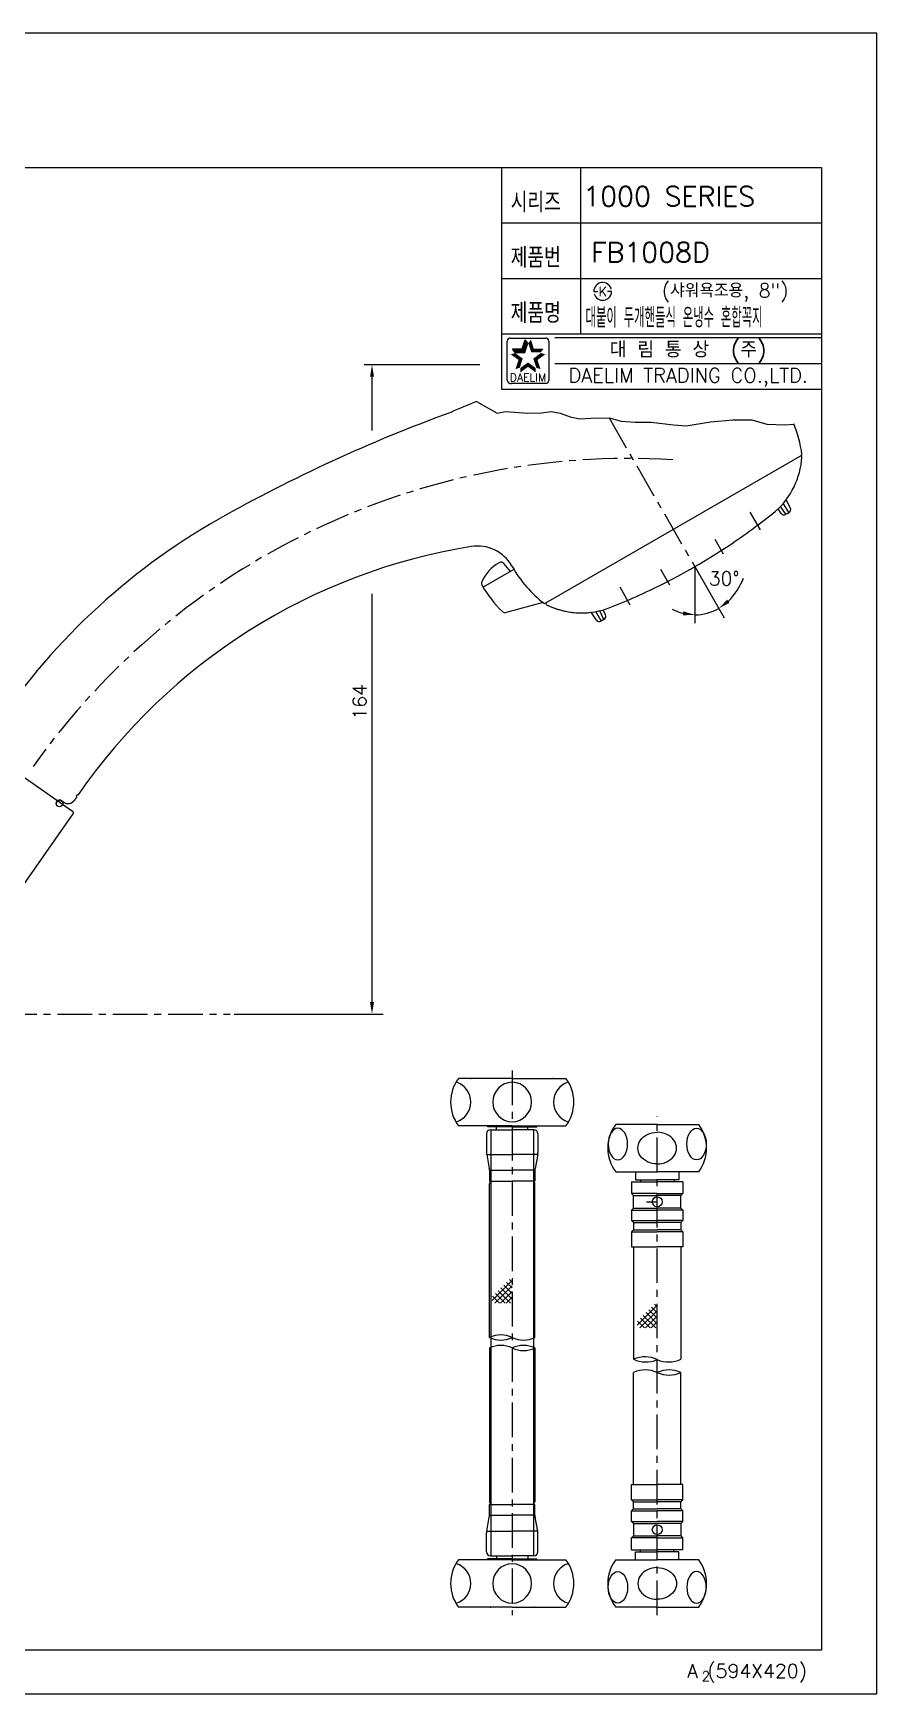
# Model space of a CAD drawing. Extents: x -226 to 368, y -1132 to -712.
# Drawn here: x 154.4 to 367.9, y -1132.2 to -712.2 of the extents above; entities that cross this region are included whole.
import ezdxf
from ezdxf.enums import TextEntityAlignment as Align

# ---------------------------------------------------------------- set-up
doc = ezdxf.new("R2010")
doc.units = 0
doc.header["$LTSCALE"] = 7
doc.header["$MEASUREMENT"] = 0
doc.header["$PDSIZE"] = -10
doc.linetypes.add('CENTER', pattern=[2, 1.25, -0.25, 0.25, -0.25])
doc.linetypes.add('CENTER2', pattern=[1.125, 0.75, -0.125, 0.125, -0.125])
doc.layers.get('0').update_dxf_attribs({"color": 2, "linetype": 'CONTINUOUS'})
for name, color, linetype in [('CL', 1, 'CENTER'), ('DIM', 2, 'CONTINUOUS'), ('DWG', 7, 'CONTINUOUS')]:
    doc.layers.add(name, color=color, linetype=linetype)
doc.styles.add('GHS', font='ROMANS', dxfattribs={"bigfont": 'GHS'})
doc.styles.add('ROMANS', font='romans')

# ---------------------------------------------------------------- blocks, each defined once
blk = doc.blocks.new('기본양식')
for p, q in [((-226.12, 442.54), (-820.12, 442.54)), ((-226.12, 22.54), (-226.12, 442.54)), ((-820.12, 22.54), (-226.12, 22.54))]:
    blk.add_line(p, q)
at = {"color": 4}
for p, q in [((-789.12, 408.54), (-240.12, 408.54)), ((-240.12, 408.54), (-240.12, 33.54)), ((-240.12, 33.54), (-789.12, 33.54))]:
    blk.add_line(p, q, dxfattribs=at)
at = {"color": 7}
for p, q in [((-321.12, 408.54), (-321.12, 352.54)), ((-301.12, 408.54), (-301.12, 366.54)), ((-321.12, 394.54), (-240.12, 394.54)), ((-321.12, 380.54), (-240.12, 380.54)), ((-321.12, 366.54), (-240.12, 366.54)), ((-321.12, 352.54), (-240.12, 352.54))]:
    blk.add_line(p, q, dxfattribs=at)
at = {"color": 2, "linetype": 'Continuous'}
for p, q in [((-318.89, 365.43), (-309.89, 365.43)), ((-307.62, 365.54), (-240.12, 365.54)), ((-319.64, 354.68), (-319.64, 364.68)), ((-309.14, 364.68), (-309.14, 354.68)), ((-307.62, 359.04), (-240.12, 359.04)), ((-309.89, 353.93), (-318.64, 353.93))]:
    blk.add_line(p, q, dxfattribs=at)
at = {"color": 2}
for p, q in [((-317.64, 361.81), (-318.31, 362.73)), ((-318.31, 362.73), (-315.88, 362.73)), ((-317.64, 361.81), (-315.22, 361.81)), ((-315.88, 362.73), (-315.13, 365.03)), ((-315.22, 361.81), (-314.47, 364.12)), ((-314.47, 364.12), (-315.13, 365.03))]:
    blk.add_line(p, q, dxfattribs=at)
at = {"color": 2, "linetype": 'Continuous'}
for centre, radius, start, end in [((-318.89, 364.68), 0.75, 90, 180), ((-309.89, 364.68), 0.75, 0, 90), ((-318.77, 354.8), 0.884, 188.1301, 278.1301), ((-309.89, 354.68), 0.75, 270, 0)]:
    blk.add_arc(centre, radius, start, end, dxfattribs=at)
at = {"color": 2}
for points in [[(-316.8, 359.9), (-315.72, 360.25), (-318.76, 361.32), (-317.69, 361.67)], [(-318.31, 362.73), (-317.64, 361.81), (-315.88, 362.73), (-315.22, 361.81)], [(-315.88, 362.73), (-315.22, 361.81), (-315.13, 365.03), (-314.47, 364.12)], [(-313.65, 365.03), (-314.32, 364.12), (-312.9, 362.73), (-313.57, 361.81)], [(-312.9, 362.73), (-313.57, 361.81), (-310.48, 362.73), (-311.14, 361.81)], [(-310.02, 361.32), (-311.1, 361.67), (-311.98, 359.9), (-313.06, 360.25)], [(-317.55, 357.59), (-316.47, 357.94), (-316.8, 359.9), (-315.72, 360.25)], [(-314.39, 358.15), (-314.39, 359.28), (-316.35, 356.72), (-316.35, 357.85)], [(-312.43, 356.72), (-312.43, 357.85), (-314.39, 358.15), (-314.39, 359.28)], [(-311.98, 359.9), (-313.06, 360.25), (-311.24, 357.59), (-312.31, 357.94)]]:
    blk.add_solid(points, dxfattribs=at)
at = {"layer": 'DIM'}
for p, q in [((-297.74, 377.23), (-297.24, 377.23)), ((-297.24, 377.23), (-296.74, 377.23)), ((-293.74, 377.23), (-294.24, 377.23)), ((-293.24, 377.23), (-293.74, 377.23))]:
    blk.add_line(p, q, dxfattribs=at)
for start, end in [(15, 180), (195, 0)]:
    blk.add_arc((-295.49, 377.23), 2.25, start, end, dxfattribs=at)
at = {"color": 7, "linetype": 'Continuous'}
for s, height, style, p in [('대 림 통 상  (주)', 4, 'GHS', (-273.86, 362.24)), ('DAELIM TRADING CO.,LTD.', 3.6, 'ROMANS', (-273.86, 355.47))]:
    blk.add_text(s, height=height, dxfattribs=dict(at, style=style)).set_placement(p, align=Align.MIDDLE)
at = {"color": 2, "linetype": 'Continuous', "style": 'ROMANS'}
blk.add_text('DAELIM', height=2, dxfattribs=at).set_placement((-314.39, 354.48), align=Align.CENTER)
at = {"color": 7, "style": 'GHS'}
for s, height, p in [('A (594X420)', 3.5, (-274.11, 26.57)), ('2', 2.5, (-270.45, 25.74))]:
    blk.add_text(s, height=height, dxfattribs=at).set_placement(p)
at = {"layer": 'DIM', "style": 'GHS', "width": 0.8}
for s, p in [('시리즈', (-318.78, 397.27)), ('제품번', (-318.78, 383.27)), ('제품명', (-318.78, 369.27))]:
    blk.add_text(s, height=5, dxfattribs=at).set_placement(p)
at = {"layer": 'DIM', "style": 'GHS'}
blk.add_text('K', height=2.39, dxfattribs=at).set_placement((-295.49, 377.23), align=Align.MIDDLE)

msp = doc.modelspace()

# ---------------------------------------------------------------- linework, layer by layer
at = {"color": 2}
for p, q in [((270.53, -1032.76), (275.6, -1027.68)), ((273.47, -1028.88), (275.6, -1031.01)), ((274.18, -1028.18), (275.6, -1029.6)), ((274.89, -1027.47), (275.6, -1028.18)), ((275.59, -1026.76), (275.6, -1026.77)), ((270.64, -1031.71), (272.4, -1033.46)), ((271.23, -1033.46), (275.6, -1029.09)), ((271.35, -1031), (273.81, -1033.46)), ((272.06, -1030.3), (275.22, -1033.46)), ((272.65, -1033.46), (275.6, -1030.51)), ((272.77, -1029.59), (275.6, -1032.43)), ((274.06, -1033.46), (275.6, -1031.92)), ((312.3, -1033.01), (312.31, -1033.02)), ((275.48, -1033.46), (275.6, -1033.34)), ((307.23, -1039.01), (312.31, -1033.93)), ((307.94, -1039.71), (312.31, -1035.34)), ((308.05, -1037.25), (310.51, -1039.71)), ((308.76, -1036.55), (311.93, -1039.71)), ((309.35, -1039.71), (312.31, -1036.76)), ((309.47, -1035.84), (312.31, -1038.68)), ((310.18, -1035.13), (312.31, -1037.26)), ((310.88, -1034.43), (312.31, -1035.85)), ((311.59, -1033.72), (312.31, -1034.43)), ((307.35, -1037.96), (309.1, -1039.71)), ((310.76, -1039.71), (312.31, -1038.17)), ((312.18, -1039.71), (312.31, -1039.58))]:
    msp.add_line(p, q, dxfattribs=at)
at = {"color": 2, "linetype": 'Continuous'}
for centre, radius, start, end in [((272.73, -1048.28), 6.79, 64.9506, 115.0494), ((272.73, -1035.98), 6.79, 244.9506, 295.0494), ((272.73, -1050.93), 6.79, 64.9506, 115.0494), ((278.48, -1035.98), 6.79, 244.9506, 295.0494), ((278.48, -1050.93), 6.79, 64.9506, 115.0494), ((278.48, -1038.63), 6.79, 244.9506, 295.0494), ((309.17, -1054.4), 7.37, 64.7924, 112.8559), ((309.44, -1040.94), 7.37, 244.7924, 292.8559), ((315.17, -1040.94), 7.37, 247.1441, 295.2076), ((309.28, -1057.81), 7.48, 66.1563, 113.4258), ((315.28, -1057.71), 7.37, 65.7546, 113.8275), ((315.33, -1044.25), 7.37, 245.7546, 293.8275)]:
    msp.add_arc(centre, radius, start, end, dxfattribs=at)
at = {"layer": 'CL', "color": 7, "linetype": 'Continuous'}
for p, q in [((345.58, -833.5), (344.22, -831.14)), ((344.89, -833.9), (343.51, -831.93)), ((298.12, -860.9), (296.76, -858.54)), ((298.82, -860.5), (297.8, -858.32))]:
    msp.add_line(p, q, dxfattribs=at)
at = {"layer": 'CL', "linetype": 'CENTER2'}
for p, q in [((338.41, -837.87), (335.81, -833.37)), ((326.86, -840.18), (329, -843.88)), ((313.14, -847.8), (315.41, -851.73)), ((305.5, -856.87), (302.9, -852.37))]:
    msp.add_line(p, q, dxfattribs=at)
at = {"layer": 'CL'}
for p, q in [((275.6, -974.58), (275.6, -1112.33)), ((312.31, -1112.33), (312.31, -986.22)), ((309.56, -1007.81), (312.31, -1007.81))]:
    msp.add_line(p, q, dxfattribs=at)
msp.add_arc((305.19, -1004.69), 184.9, 86.5775, 144.6454, dxfattribs=at)
at = {"layer": 'DIM', "linetype": 'Continuous'}
for p, q in [((267.39, -796.11), (238.13, -796.11)), ((240.13, -812.72), (240.13, -799.11)), ((321.83, -847.15), (329.29, -860.08)), ((321.83, -847.15), (321.83, -861.46)), ((240.13, -957.31), (240.13, -854)), ((205.23, -960.31), (242.92, -960.31)), ((240.64, -960.31), (242.13, -960.31)), ((270.2, -989.58), (270.2, -1097.33)), ((281, -989.58), (281, -1097.33))]:
    msp.add_line(p, q, dxfattribs=at)
at = {"layer": 'DIM'}
for p, q in [((266.59, -805.43), (271.8, -808.38)), ((271.8, -808.38), (273.92, -807.92)), ((273.92, -807.92), (279.54, -808.38)), ((279.54, -808.38), (283.03, -808.22)), ((279.54, -808.38), (279.54, -808.38)), ((283.03, -808.22), (285.45, -807.92)), ((285.45, -807.92), (287.73, -808.38)), ((287.73, -808.38), (290.31, -809.29)), ((290.31, -809.29), (292.74, -809.74)), ((292.74, -809.74), (295.47, -809.59)), ((295.47, -809.59), (300.11, -809.54)), ((300.11, -809.54), (303.21, -810.35)), ((303.21, -810.35), (306.7, -810.65)), ((319.6, -811.56), (325.82, -810.5)), ((325.82, -810.5), (331.43, -810.04)), ((331.43, -810.04), (336.29, -810.04)), ((336.29, -810.04), (340.08, -811.11)), ((306.7, -810.65), (310.8, -810.65)), ((310.8, -810.65), (316.41, -811.26)), ((316.41, -811.26), (319.6, -811.56)), ((340.08, -811.11), (344.63, -811.26)), ((344.63, -811.26), (346.89, -811.08))]:
    msp.add_line(p, q, dxfattribs=at)
at = {"layer": 'DIM', "color": 2, "linetype": 'CENTER'}
msp.add_line((300.11, -809.54), (323.05, -849.27), dxfattribs=at)
at = {"layer": 'DIM', "linetype": 'CENTER'}
msp.add_line((146.53, -960.31), (204.23, -960.31), dxfattribs=at)
at = {"layer": 'DIM', "linetype": 'Continuous'}
for centre, radius, start, end in [((317.96, -843.63), 17.41, 315.1993, 338.2857), ((321.83, -847.15), 12.19, 241.7223, 255.8612), ((321.83, -847.15), 12.19, 270, 300)]:
    msp.add_arc(centre, radius, start, end, dxfattribs=at)
at = {"layer": 'DIM'}
for p in [(265.1, -976.58), (286.1, -976.58), (270.13, -1110.33), (281.08, -1110.33)]:
    msp.add_point(p, dxfattribs=at)
at = {"layer": 'DIM', "linetype": 'Continuous'}
for points in [[(239.63, -799.11), (240.63, -799.11), (240.13, -796.11)], [(330.62, -856.3), (330.01, -855.5), (327.92, -857.71)], [(318.91, -858.47), (318.79, -859.47), (321.83, -859.34)], [(239.63, -957.31), (240.63, -957.31), (240.13, -960.31)]]:
    msp.add_solid(points, dxfattribs=at)
at = {"layer": 'DWG', "color": 7, "linetype": 'ByBlock'}
for p, q in [((348.78, -819.03), (284, -856.43)), ((346.02, -832.37), (344.93, -830.24)), ((343.7, -833.71), (342.92, -832.52)), ((345.24, -833.7), (344.77, -833.97)), ((345.24, -833.7), (345.7, -833.43)), ((276.05, -847.86), (268.25, -852.36)), ((275.18, -848.36), (273.53, -846.4)), ((275.85, -847.51), (275.51, -846.94)), ((283.48, -856.26), (274.09, -858.78)), ((296.93, -860.71), (295.63, -858.71)), ((298.47, -860.7), (298, -860.97)), ((298.47, -860.7), (298.94, -860.43)), ((299.25, -859.37), (298.61, -858.11)), ((162.05, -906.72), (161.55, -906.38))]:
    msp.add_line(p, q, dxfattribs=at)
at = {"layer": 'DWG', "color": 7, "linetype": 'CENTER'}
for p, q in [((341.69, -833.57), (341.71, -833.58)), ((300.13, -857.57), (300.14, -857.58)), ((269.1, -990.58), (269.1, -995.35)), ((282.1, -990.58), (282.1, -995.35)), ((269.85, -999.81), (269.85, -1002.58)), ((281.35, -999.81), (281.35, -1002.58)), ((269.85, -1087.1), (269.85, -1084.33)), ((281.35, -1087.1), (281.35, -1084.33)), ((269.1, -1096.33), (269.1, -1091.56)), ((282.1, -1096.33), (282.1, -1091.56))]:
    msp.add_line(p, q, dxfattribs=at)
at = {"layer": 'DWG'}
for p, q in [((140.6, -892.36), (164.35, -908.99)), ((143.64, -939.44), (164.47, -909.69)), ((275.6, -976.58), (262.01, -976.58)), ((275.6, -976.58), (289.2, -976.58)), ((275.6, -988.58), (262.01, -988.58)), ((269.35, -988.58), (269.35, -988.83)), ((275.6, -988.58), (289.2, -988.58)), ((281.85, -988.58), (281.85, -988.83)), ((312.31, -988.22), (301.81, -988.22)), ((312.31, -988.22), (322.81, -988.22)), ((269.15, -995.81), (275.6, -995.81)), ((282.06, -995.81), (275.6, -995.81)), ((269.85, -999.81), (275.6, -999.81)), ((281.35, -999.81), (275.6, -999.81)), ((301.81, -1000.22), (312.31, -1000.22)), ((305.81, -1002.72), (305.81, -1005.72)), ((305.81, -1002.72), (312.31, -1002.72)), ((306.81, -1000.22), (306.81, -1002.22)), ((306.81, -1002.22), (312.31, -1002.22)), ((308.06, -1002.22), (308.06, -1002.72)), ((322.81, -1000.22), (312.31, -1000.22)), ((317.81, -1002.22), (312.31, -1002.22)), ((318.81, -1002.72), (312.31, -1002.72)), ((316.56, -1002.22), (316.56, -1002.72)), ((317.81, -1000.22), (317.81, -1002.22)), ((318.81, -1002.72), (318.81, -1005.72)), ((312.31, -1005.72), (305.81, -1005.72)), ((306.31, -1006.22), (305.81, -1005.72)), ((306.31, -1006.22), (312.31, -1006.22)), ((306.31, -1009.39), (306.31, -1006.22)), ((312.31, -1005.72), (318.81, -1005.72)), ((318.31, -1006.22), (312.31, -1006.22)), ((318.31, -1006.22), (318.81, -1005.72)), ((318.31, -1009.39), (318.31, -1006.22)), ((305.81, -1009.89), (306.31, -1009.39)), ((305.81, -1009.89), (305.81, -1012.55)), ((305.81, -1009.89), (312.31, -1009.89)), ((306.31, -1009.39), (312.31, -1009.39)), ((318.31, -1009.39), (312.31, -1009.39)), ((318.81, -1009.89), (312.31, -1009.89)), ((318.81, -1009.89), (318.31, -1009.39)), ((318.81, -1009.89), (318.81, -1012.55)), ((305.81, -1012.55), (312.31, -1012.55)), ((305.81, -1012.55), (306.31, -1013.05)), ((305.81, -1015.39), (306.31, -1014.89)), ((305.81, -1015.39), (312.31, -1015.39)), ((305.81, -1015.39), (305.81, -1019.22)), ((306.31, -1013.05), (312.31, -1013.05)), ((306.31, -1013.05), (306.31, -1014.89)), ((306.31, -1014.89), (312.31, -1014.89)), ((318.81, -1012.55), (312.31, -1012.55)), ((318.31, -1013.05), (312.31, -1013.05)), ((318.31, -1014.89), (312.31, -1014.89)), ((318.81, -1015.39), (312.31, -1015.39)), ((318.81, -1012.55), (318.31, -1013.05)), ((318.31, -1013.05), (318.31, -1014.89)), ((318.81, -1015.39), (318.31, -1014.89)), ((318.81, -1015.39), (318.81, -1019.22)), ((305.81, -1019.22), (312.31, -1019.22)), ((306.31, -1019.22), (306.31, -1047.61)), ((318.81, -1019.22), (312.31, -1019.22)), ((318.31, -1019.22), (318.31, -1047.61)), ((306.31, -1079.33), (306.31, -1050.95)), ((318.31, -1079.33), (318.31, -1050.95)), ((305.81, -1079.33), (312.31, -1079.33)), ((305.81, -1083.16), (305.81, -1079.33)), ((318.81, -1079.33), (312.31, -1079.33)), ((318.81, -1083.16), (318.81, -1079.33)), ((305.81, -1083.16), (312.31, -1083.16)), ((305.81, -1083.16), (306.31, -1083.66)), ((318.81, -1083.16), (312.31, -1083.16)), ((318.81, -1083.16), (318.31, -1083.66)), ((269.85, -1087.1), (275.6, -1087.1)), ((281.35, -1087.1), (275.6, -1087.1)), ((305.81, -1086), (306.31, -1085.5)), ((305.81, -1086), (312.31, -1086)), ((305.81, -1088.66), (305.81, -1086)), ((306.31, -1085.5), (306.31, -1083.66)), ((306.31, -1083.66), (312.31, -1083.66)), ((306.31, -1085.5), (312.31, -1085.5)), ((318.31, -1083.66), (312.31, -1083.66)), ((318.31, -1085.5), (312.31, -1085.5)), ((318.81, -1086), (312.31, -1086)), ((318.31, -1085.5), (318.31, -1083.66)), ((318.81, -1086), (318.31, -1085.5)), ((318.81, -1088.66), (318.81, -1086)), ((269.15, -1091.1), (275.6, -1091.1)), ((282.06, -1091.1), (275.6, -1091.1)), ((305.81, -1088.66), (312.31, -1088.66)), ((305.81, -1088.66), (306.31, -1089.16)), ((306.31, -1089.16), (306.31, -1092.33)), ((306.31, -1089.16), (312.31, -1089.16)), ((318.81, -1088.66), (312.31, -1088.66)), ((318.31, -1089.16), (312.31, -1089.16)), ((318.81, -1088.66), (318.31, -1089.16)), ((318.31, -1089.16), (318.31, -1092.33)), ((306.31, -1092.33), (305.81, -1092.83)), ((312.31, -1092.83), (305.81, -1092.83)), ((305.81, -1095.83), (305.81, -1092.83)), ((305.81, -1095.83), (312.31, -1095.83)), ((306.31, -1092.33), (312.31, -1092.33)), ((308.06, -1096.33), (308.06, -1095.83)), ((318.31, -1092.33), (312.31, -1092.33)), ((312.31, -1092.83), (318.81, -1092.83)), ((318.81, -1095.83), (312.31, -1095.83)), ((316.56, -1096.33), (316.56, -1095.83)), ((318.31, -1092.33), (318.81, -1092.83)), ((318.81, -1095.83), (318.81, -1092.83)), ((275.6, -1098.33), (262.01, -1098.33)), ((269.35, -1098.33), (269.35, -1098.08)), ((275.6, -1098.33), (289.2, -1098.33)), ((281.85, -1098.33), (281.85, -1098.08)), ((301.81, -1098.33), (312.31, -1098.33)), ((306.81, -1096.33), (312.31, -1096.33)), ((306.81, -1098.33), (306.81, -1096.33)), ((317.81, -1096.33), (312.31, -1096.33)), ((322.81, -1098.33), (312.31, -1098.33)), ((317.81, -1098.33), (317.81, -1096.33)), ((275.6, -1110.33), (262.01, -1110.33)), ((275.6, -1110.33), (289.2, -1110.33)), ((312.31, -1110.33), (301.81, -1110.33)), ((312.31, -1110.33), (322.81, -1110.33))]:
    msp.add_line(p, q, dxfattribs=at)
at = {"layer": 'DWG', "color": 7}
for p, q in [((275.6, -988.83), (269.35, -988.83)), ((275.6, -988.83), (281.85, -988.83)), ((275.6, -1098.08), (269.35, -1098.08)), ((275.6, -1098.08), (281.85, -1098.08))]:
    msp.add_line(p, q, dxfattribs=at)
at = {"layer": 'DWG', "color": 7, "linetype": 'Continuous'}
for p, q in [((270.2, -989.58), (275.6, -989.58)), ((271.6, -989.58), (271.6, -988.83)), ((281, -989.58), (275.6, -989.58)), ((279.6, -989.58), (279.6, -988.83)), ((269.15, -995.81), (269.81, -999.35)), ((282.06, -995.81), (281.4, -999.35)), ((269.85, -1002.58), (275.6, -1002.58)), ((270.2, -1002.58), (269.85, -1003.18)), ((269.85, -1042.13), (269.85, -1003.18)), ((281.35, -1002.58), (275.6, -1002.58)), ((281, -1002.58), (281.35, -1003.18)), ((281.35, -1042.13), (281.35, -1003.18)), ((269.85, -1044.78), (269.85, -1083.73)), ((281.35, -1044.78), (281.35, -1083.73)), ((269.15, -1091.1), (269.81, -1087.56)), ((270.2, -1084.33), (269.85, -1083.73)), ((269.85, -1084.33), (275.6, -1084.33)), ((281.35, -1084.33), (275.6, -1084.33)), ((281, -1084.33), (281.35, -1083.73)), ((282.06, -1091.1), (281.4, -1087.56)), ((270.2, -1097.33), (275.6, -1097.33)), ((271.6, -1097.33), (271.6, -1098.08)), ((281, -1097.33), (275.6, -1097.33)), ((279.6, -1097.33), (279.6, -1098.08))]:
    msp.add_line(p, q, dxfattribs=at)
at = {"layer": 'DWG', "color": 7, "linetype": 'ByBlock'}
msp.add_circle((161.07, -907.07), 0.853, dxfattribs=at)
at = {"layer": 'DWG'}
for centre in [(312.31, -1007.81), (312.31, -1090.74)]:
    msp.add_circle(centre, 1.25, dxfattribs=at)
at = {"layer": 'DWG', "color": 7, "linetype": 'ByBlock'}
for centre, radius, start, end in [((316.82, -936.11), 140, 111.0247, 113.9255), ((397.12, -1183.92), 400, 110.041, 119.3308), ((319.17, -822.54), 30, 7.2973, 22.4702), ((348.63, -818.77), 0.3, 300, 7.2973), ((328.96, -818.2), 20, 311.7239, 356.3179), ((348.62, -819.47), 0.3, 356.3179, 120), ((285.62, -982.74), 170, 119.7842, 146.7263), ((241.83, -708.59), 160, 303.6534, 308.8877), ((328.96, -818.2), 20, 311.7239, 314.271), ((344.37, -833.28), 0.8, 213, 300), ((345.3, -832.73), 0.8, 300, 27), ((289.16, -990.15), 150, 99.169, 145.4103), ((266.85, -851.94), 10, 30, 99.169), ((241.83, -708.59), 160, 300, 303.6534), ((277.16, -854.9), 10, 119.1734, 157.2164), ((272.77, -847.04), 1, 40, 119.1734), ((301.84, -832.55), 30, 209.3073, 232.7027), ((241.83, -708.59), 160, 296.3466, 300), ((268.86, -851.41), 1, 157.2164, 209.7839), ((294.03, -837.01), 30, 209.7839, 225.8459), ((241.83, -708.59), 160, 291.1123, 296.3466), ((283.85, -856.17), 0.3, 232.7027, 300), ((284.45, -856.52), 0.3, 120, 243.6821), ((293.19, -838.86), 20, 243.6821, 288.2761), ((293.19, -838.86), 20, 243.6821, 277.0179), ((273.83, -857.81), 1, 225.8459, 285), ((297.6, -860.28), 0.8, 213, 300), ((298.54, -859.73), 0.8, 300, 27), ((161.07, -907.07), 0.85, 55, 187.2054), ((163.19, -905.09), 2, 235, 325.9703), ((289.16, -990.15), 150, 145.6012, 145.9703), ((165.53, -905.2), 0.25, 54.4959, 236.5156)]:
    msp.add_arc(centre, radius, start, end, dxfattribs=at)
at = {"layer": 'DWG'}
for centre, radius, start, end in [((164.06, -909.4), 0.5, 325, 55), ((270.01, -982.58), 10, 143.1301, 216.8699), ((259.88, -982.58), 5.25, 287.6654, 72.2722), ((275.7, -982.58), 5, 91.1472, 268.8528), ((275.5, -982.58), 5, 271.1472, 88.8528), ((291.33, -982.58), 5.25, 107.7278, 252.3346), ((281.2, -982.58), 10, 323.1301, 36.8699), ((309.81, -994.22), 10, 143.1301, 216.8699), ((314.81, -994.22), 10, 323.1301, 36.8699), ((270.01, -1104.33), 10, 143.1301, 216.8699), ((259.88, -1104.34), 5.25, 287.7278, 72.3346), ((275.7, -1104.34), 5, 91.1472, 268.8528), ((275.5, -1104.34), 5, 271.1472, 88.8528), ((291.33, -1104.34), 5.25, 107.6654, 252.2722), ((281.2, -1104.33), 10, 323.1301, 36.8699), ((309.81, -1104.33), 10, 143.1301, 216.8699), ((314.81, -1104.33), 10, 323.1301, 36.8699)]:
    msp.add_arc(centre, radius, start, end, dxfattribs=at)
at = {"layer": 'DWG', "color": 7, "linetype": 'Continuous'}
for centre, radius, start, end in [((270.1, -990.58), 1, 90, 180), ((281.1, -990.58), 1, 0, 90), ((271.6, -995.35), 2.5, 180, 190.6197), ((279.6, -995.35), 2.5, 349.3803, 0), ((267.35, -999.81), 2.5, 0, 10.6197), ((283.85, -999.81), 2.5, 169.3803, 180), ((267.35, -1087.1), 2.5, 349.3803, 0), ((283.85, -1087.1), 2.5, 180, 190.6197), ((271.6, -1091.56), 2.5, 169.3803, 180), ((279.6, -1091.56), 2.5, 0, 10.6197), ((270.1, -1096.33), 1, 180, 270), ((281.1, -1096.33), 1, 270, 0)]:
    msp.add_arc(centre, radius, start, end, dxfattribs=at)
at = {"layer": 'DWG', "extrusion": (0, 0, -1)}
for centre, major_axis in [((302.35, -993.22), (0, -4)), ((322.27, -1105.33), (0, 4))]:
    msp.add_ellipse(centre, major_axis=major_axis, ratio=0.612372, dxfattribs=at)
for centre, major_axis in [((312.31, -994.22), (4.9, 0)), ((312.31, -1104.33), (-4.9, 0))]:
    msp.add_ellipse(centre, major_axis=major_axis, ratio=0.816497, start_param=1.570796, end_param=4.712389, dxfattribs=at)
at = {"layer": 'DWG'}
for centre, major_axis in [((312.31, -994.22), (-4.9, 0)), ((312.31, -1104.33), (4.9, 0))]:
    msp.add_ellipse(centre, major_axis=major_axis, ratio=0.816497, start_param=1.570796, end_param=4.712389, dxfattribs=at)
for centre, major_axis in [((322.27, -993.22), (0, -4)), ((302.35, -1105.33), (0, 4))]:
    msp.add_ellipse(centre, major_axis=major_axis, ratio=0.612372, dxfattribs=at)

# ---------------------------------------------------------------- block references
at = {"layer": 'DIM'}
msp.add_blockref('기본양식', (594, -1154.78), dxfattribs=at)

# ---------------------------------------------------------------- texts
at = {"color": 7, "style": 'GHS'}
msp.add_text('1000 SERIES', height=5, dxfattribs=at).set_placement((293.58, -756))
msp.add_text('FB1008D', height=5, dxfattribs=at).set_placement((310.62, -767.66), align=Align.MIDDLE)
at = {"style": 'GHS'}
msp.add_text('(샤워욕조용, 8")', height=3.5, dxfattribs=at).set_placement((313.47, -779.06))
at = {"style": 'GHS', "width": 0.5}
msp.add_text('대붙이 두개핸들식 온냉수 혼합꼭지', height=5, dxfattribs=at).set_placement((294.17, -786.68))
at = {"layer": 'DIM', "style": 'GHS'}
msp.add_text('30%%d', height=3.5, dxfattribs=at).set_placement((325.34, -851.9))
msp.add_text('164', height=3.5, rotation=90, dxfattribs=at).set_placement((238.77, -885.83))

doc.saveas('drawing.dxf')
